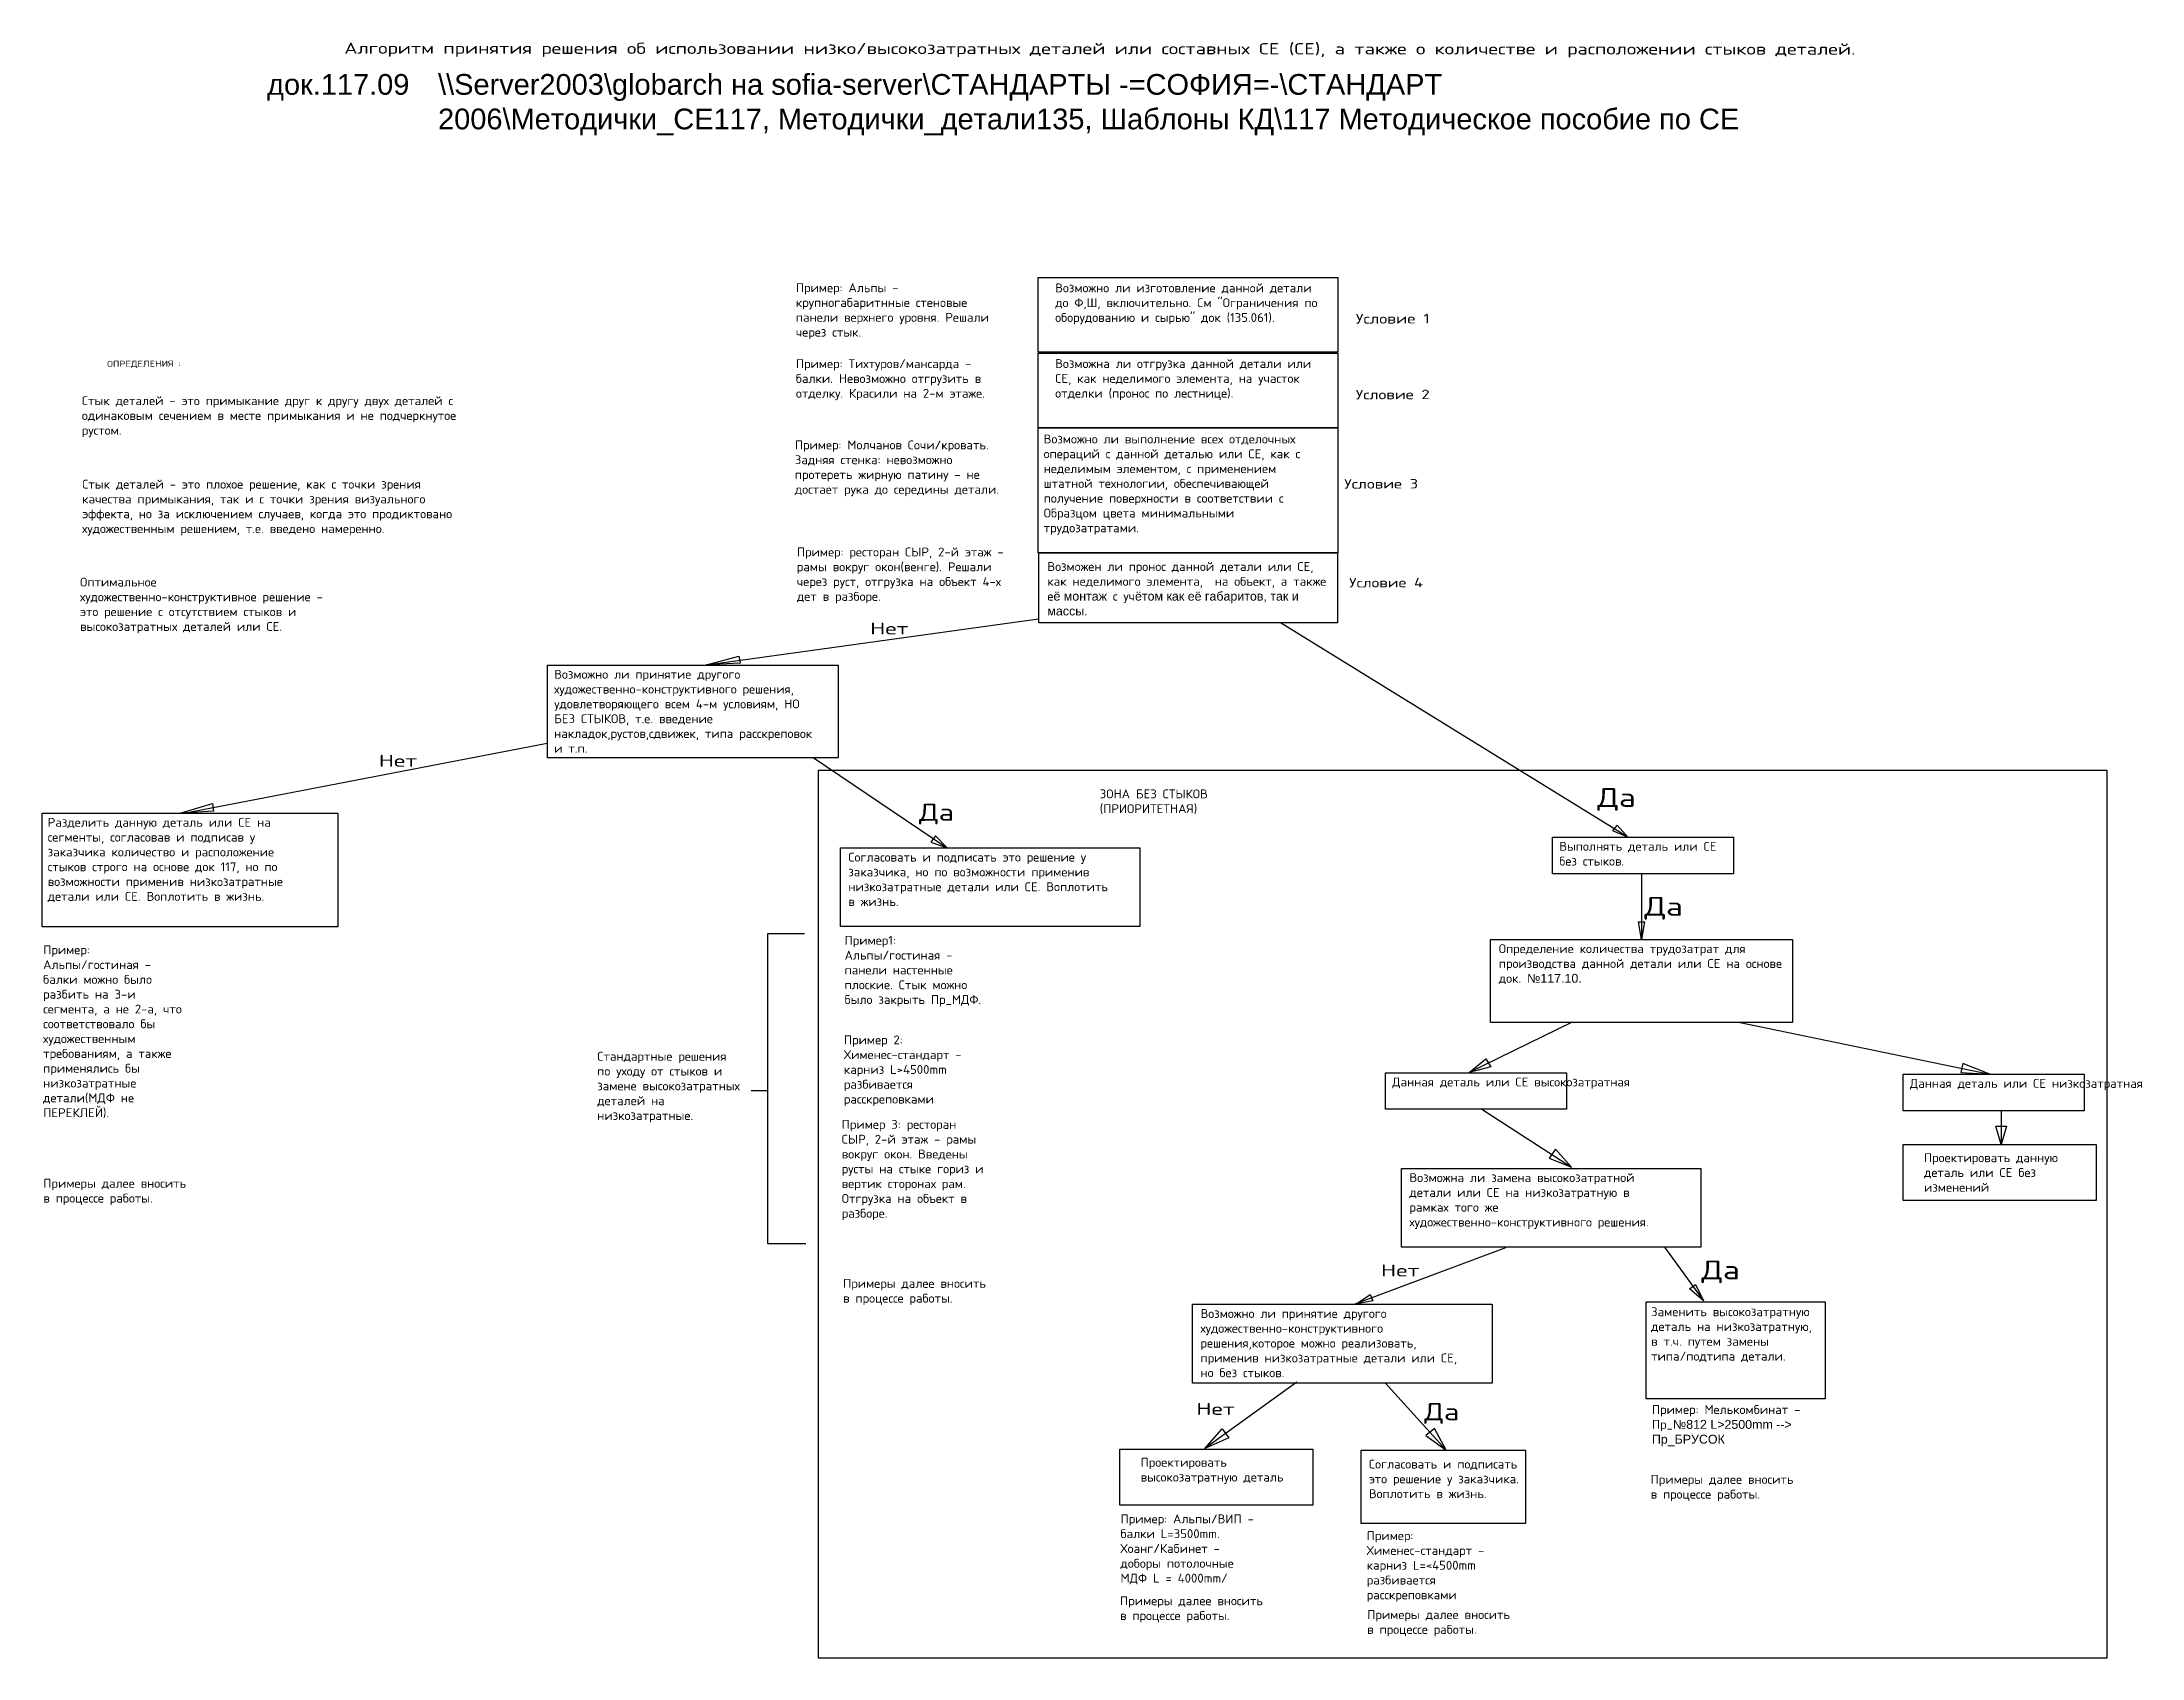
# Model space of a CAD drawing. Header units: millimetres. Extents: x 10313 to 11022, y 31122 to 31667.
import ezdxf
from ezdxf.enums import TextEntityAlignment as Align

# ---------------------------------------------------------------- set-up
doc = ezdxf.new("R2010")
doc.units = ezdxf.units.MM
doc.header["$LTSCALE"] = 0.5
doc.styles.add('RomanS', font='romans.shx')

msp = doc.modelspace()

# ---------------------------------------------------------------- linework, layer by layer
for p, q in [((10649.77, 31536.99), (10750.82, 31536.99)), ((10537.89, 31457.02), (10649.85, 31472.57)), ((10848.83, 31398.85), (10731.5, 31471.19)), ((10537.72, 31457), (10548.72, 31459.93)), ((10549.07, 31457.58), (10537.72, 31457)), ((10548.72, 31459.93), (10549.07, 31457.58)), ((10361.26, 31406.88), (10483.99, 31430.55)), ((10618.8, 31395.23), (10573.8, 31425.59)), ((10360.43, 31406.99), (10371.03, 31410.24)), ((10371.3, 31407.63), (10360.49, 31406.97)), ((10371.03, 31410.24), (10371.3, 31407.63)), ((10845.15, 31402.88), (10843.66, 31401.04)), ((10843.66, 31401.04), (10848.93, 31398.78)), ((10848.94, 31398.75), (10845.15, 31402.88)), ((10615.1, 31399.27), (10613.44, 31397.18)), ((10613.44, 31397.18), (10618.97, 31395.18)), ((10618.97, 31395.18), (10615.1, 31399.27)), ((10853.4, 31386.28), (10853.4, 31364.28)), ((10570.83, 31366.13), (10558.39, 31366.13)), ((10558.39, 31366.13), (10558.39, 31261.64)), ((10853.4, 31364.28), (10852.4, 31370.28)), ((10852.4, 31370.28), (10854.4, 31370.28)), ((10854.4, 31370.28), (10853.4, 31364.28)), ((10829.96, 31336.39), (10795.24, 31319.37)), ((10886.72, 31336.22), (10971.06, 31318.78)), ((10795.24, 31319.37), (10800.89, 31324)), ((10800.89, 31324), (10802.52, 31321.32)), ((10961.93, 31322.37), (10961.27, 31319.34)), ((10971.06, 31318.78), (10961.93, 31322.37)), ((10802.52, 31321.32), (10795.24, 31319.37)), ((10961.27, 31319.34), (10971.04, 31318.79)), ((10558.39, 31313.19), (10552.86, 31313.19)), ((10799.5, 31306.99), (10829.75, 31287.44)), ((10974.82, 31295.04), (10973.01, 31301.21)), ((10973.01, 31301.21), (10976.62, 31301.21)), ((10976.62, 31301.21), (10974.81, 31295.04)), ((10974.82, 31306.36), (10974.82, 31295.04)), ((10824.41, 31293.48), (10822.18, 31290.47)), ((10829.75, 31287.44), (10824.41, 31293.48)), ((10822.18, 31290.47), (10829.73, 31287.45)), ((10558.39, 31261.64), (10571.29, 31261.64)), ((10807.48, 31260.11), (10756.6, 31241.13)), ((10861.13, 31260.34), (10874.32, 31242.26)), ((10756.95, 31241.18), (10761.8, 31244.41)), ((10761.8, 31244.41), (10762.67, 31242.29)), ((10869.6, 31246.37), (10871.65, 31247.8)), ((10874.32, 31242.26), (10869.6, 31246.37)), ((10871.65, 31247.8), (10874.33, 31242.28)), ((10756.6, 31241.13), (10756.6, 31241.13)), ((10756.6, 31241.13), (10756.6, 31241.13)), ((10762.67, 31242.29), (10756.88, 31241.18)), ((10737.01, 31214.78), (10706.03, 31192.45)), ((10766.71, 31214.69), (10787.51, 31191.83)), ((10706.03, 31192.45), (10711.8, 31199.04)), ((10714.08, 31196.03), (10706.03, 31192.45)), ((10711.8, 31199.04), (10714.08, 31196.03)), ((10783.55, 31199.18), (10780.63, 31196.83)), ((10780.63, 31196.83), (10787.51, 31191.83)), ((10787.51, 31191.83), (10783.55, 31199.18))]:
    msp.add_line(p, q)
for points in [[(10649.77, 31587.83), (10750.88, 31587.83), (10750.88, 31562.61), (10649.77, 31562.61)], [(10649.77, 31562.27), (10750.88, 31562.27), (10750.88, 31537.05), (10649.77, 31537.05)], [(10649.77, 31536.99), (10750.82, 31536.99), (10750.82, 31536.99), (10649.77, 31536.99)], [(10649.77, 31536.99), (10750.88, 31536.99), (10750.88, 31494.86), (10649.77, 31494.86)], [(10649.91, 31494.83), (10750.75, 31494.83), (10750.75, 31471.24), (10649.91, 31471.24)], [(10484.12, 31456.94), (10582.17, 31456.94), (10582.17, 31425.55), (10484.12, 31425.55)], [(10575.61, 31421.39), (11010.51, 31421.39), (11010.51, 31121.67), (10575.61, 31121.67)], [(10313.42, 31406.97), (10413.3, 31406.97), (10413.3, 31368.53), (10313.42, 31368.53)], [(10582.94, 31395.21), (10684.04, 31395.21), (10684.04, 31368.6), (10582.94, 31368.6)], [(10823.33, 31398.84), (10884.47, 31398.84), (10884.47, 31386.49), (10823.33, 31386.49)], [(10802.4, 31364.28), (10904.4, 31364.28), (10904.4, 31336.28), (10802.4, 31336.28)], [(10766.93, 31319.28), (10828.08, 31319.28), (10828.08, 31306.93), (10766.93, 31306.93)], [(10941.7, 31318.8), (11002.85, 31318.8), (11002.85, 31306.45), (10941.7, 31306.45)], [(10941.79, 31295.04), (11006.9, 31295.04), (11006.9, 31276.14), (10941.79, 31276.14)], [(10772.38, 31287), (10873.48, 31287), (10873.48, 31260.39), (10772.38, 31260.39)], [(10701.84, 31241.12), (10802.94, 31241.12), (10802.94, 31214.52), (10701.84, 31214.52)], [(10854.97, 31241.88), (10915.46, 31241.88), (10915.46, 31209.19), (10854.97, 31209.19)], [(10677.34, 31192.21), (10742.45, 31192.21), (10742.45, 31173.31), (10677.34, 31173.31)], [(10758.76, 31191.83), (10814.23, 31191.83), (10814.23, 31167.05), (10758.76, 31167.05)]]:
    msp.add_lwpolyline(points, close=True)

# ---------------------------------------------------------------- texts
at = {"linetype": 'Continuous', "style": 'RomanS'}
for s, height, rotation, p, p2 in [('Алгоритм принятия решения об использовании низко/высокозатратных деталей или составных СЕ (СЕ), а также о количестве и расположении стыков деталей.', 3.7802, 359.96376, (10415.46, 31663.33), (10925.61, 31663.01)), ('Условие 1', 3.312, 0.24729, (10756.98, 31572.17), (10781.89, 31572.28)), ('ОПРЕДЕЛЕНИЯ :', 2.0441, 0.24729, (10335.41, 31557.6), (10360.33, 31557.7)), ('Условие 2', 3.191, 0.24729, (10756.98, 31546.62), (10781.89, 31546.72)), ('Условие 3', 3.191, 0.24729, (10753.09, 31516.47), (10778.01, 31516.57)), ('Условие 4', 3.171, 0.24729, (10754.73, 31483.11), (10779.65, 31483.22)), ('Нет', 4.015, 359.99995, (10592.98, 31467.27), (10605.98, 31467.27)), ('Нет', 4.015, 359.99995, (10427.11, 31422.62), (10440.11, 31422.62)), ('Да', 6.349, 359.99995, (10838.46, 31409.04), (10851.46, 31409.04)), ('Да', 5.802, 0.0298, (10609.47, 31404.33), (10621.35, 31404.34)), ('Да', 6.349, 359.99995, (10854.4, 31372.28), (10867.4, 31372.28)), ('Нет', 4.015, 359.99995, (10765.46, 31250.53), (10778.46, 31250.53)), ('Да', 6.349, 359.99995, (10873.62, 31249.53), (10886.62, 31249.53)), ('Нет', 4.015, 359.99995, (10703.11, 31203.76), (10716.11, 31203.76)), ('Да', 5.802, 0.0298, (10780.04, 31201.94), (10791.92, 31201.94))]:
    msp.add_text(s, height=height, rotation=rotation, dxfattribs=at).set_placement(p, p2, align=Align.ALIGNED)
at = {"char_height": 7, "width": 442.65, "attachment_point": 1, "style": 'RomanS'}
for s, insert in [('{\\fArial|b0|i0|c204|p34;док.117.09}', (10389.41, 31656.48)), ('{\\fArial|b0|i0|c204|p34;\\\\\\\\Server2003\\\\globarch на sofia-server\\\\СТАНДАРТЫ -=СОФИЯ=-\\\\СТАНДАРТ 2006\\\\Методички_СЕ117, Методички_детали135, Шаблоны КД\\\\117 Методическое пособие по СЕ}', (10447.13, 31656.48))]:
    msp.add_mtext(s, dxfattribs=dict(at, insert=insert))
at = {"linetype": 'Continuous', "char_height": 3, "attachment_point": 1, "style": 'RomanS'}
for s, insert, width in [('Пример: Альпы - крупногабаритнные стеновые панели верхнего уровня. Решали через стык.', (10567.93, 31585.82), 79.729), ('Возможно ли изготовление данной детали до Ф,Ш, включительно. См "Ограничения по оборудованию и сырью" док (135.061). ', (10655.47, 31585.77), 96.7404), ('Пример: Тихтуров/мансарда - балки. Невозможно отгрузить в отделку. Красили на 2-м этаже.', (10567.93, 31560.18), 79.729), ('Возможна ли отгрузка данной детали или СЕ, как неделимого элемента, на участок отделки (пронос по лестнице).', (10655.47, 31560.21), 96.7404), ('Стык деталей - это примыкание друг к другу двух деталей с одинаковым сечением в месте примыкания и не подчеркнутое рустом.', (10326.87, 31547.68), 137.7074), ('Возможно ли выполнение всех отделочных операций с данной деталью или СЕ, как с неделимым элементом, с применением штатной технологии, обеспечивающей получение поверхности в соответствии с Образцом цвета минимальными трудозатратами.', (10651.58, 31534.75), 96.7404), ('Пример: Молчанов Сочи/кровать. Задняя стенка: невозможно протереть жирную патину - не достает рука до середины детали.', (10567.57, 31532.75), 79.729), ('Стык деталей - это плохое решение, как с точки зрения качества примыкания, так и с точки зрения визуального эффекта, но за исключением случаев, когда это продиктовано художественным решением, т.е. введено намеренно.', (10326.98, 31519.49), 137.7074), ('Пример: ресторан СЫР, 2-й этаж - рамы вокруг окон(венге). Решали через руст, отгрузка на объект 4-х дет в разборе.', (10568.26, 31496.61), 79.729), ('Оптимальное художественно-конструктивное решение - это решение с отсутствием стыков и высокозатратных деталей или СЕ.', (10326.27, 31486.45), 91.4111), ('Возможен ли пронос данной детали или СЕ, как неделимого элемента,  на объект, а также е{\\fArial|b0|i0|c204|p34;ё монтаж} с уч{\\fArial|b0|i0|c204|p34;ётом как её габаритов, так и массы.}', (10652.83, 31491.69), 96.7404), ('Возможно ли принятие другого художественно-конструктивного решения, удовлетворяющего всем 4-м условиям, НО БЕЗ СТЫКОВ, т.е. введение накладок,рустов,сдвижек, типа расскреповок и т.п.', (10486.33, 31455.31), 96.7404), ('ЗОНА БЕЗ СТЫКОВ (ПРИОРИТЕТНАЯ)', (10670.51, 31414.93), 58.8378), ('Разделить данную деталь или СЕ на сегменты, согласовав и подписав у заказчика количество и расположение стыков строго на основе док 117, но по возможности применив низкозатратные детали или СЕ. Воплотить в жизнь.', (10315.33, 31405.32), 96.7404), ('Согласовать и подписать это решение у заказчика, но по возможности применив низкозатратные детали или СЕ. Воплотить в жизнь.', (10585.62, 31393.57), 96.7404), ('Выполнять деталь или СЕ без стыков.', (10825.64, 31397.22), 58.8378), ('Пример1: Альпы/гостиная - панели настенные плоские. Стык можно было закрыть Пр_МДФ.', (10584.37, 31365.48), 52.9865), ('Пример: Альпы/гостиная - балки можно было разбить на 3-и сегмента, а не 2-а, что соответствовало бы художественным требованиям, а также применялись бы низкозатратные детали(МДФ не ПЕРЕКЛЕЙ).', (10313.8, 31362.29), 52.9865), ('Определение количества трудозатрат для производства данной детали или СЕ на основе док. {\\fArial|b0|i0|c204|p34;№117.10.}', (10805.23, 31362.66), 96.7404), ('Пример 2: Хименес-стандарт - карниз L>4500mm разбивается расскреповками', (10584.14, 31331.88), 52.9865), ('Стандартные решения по уходу от стыков и замене высокозатратных деталей на низкозатратные.', (10500.86, 31326.33), 52.9865), ('Данная деталь или СЕ высокозатратная', (10769.24, 31317.66), 96.7404), ('Данная деталь или СЕ низкозатратная', (10944.01, 31317.18), 96.7404), ('Пример 3: ресторан СЫР, 2-й этаж - рамы вокруг окон. Введены русты на стыке гориз и вертик сторонах рам. Отгрузка на объект в разборе.', (10583.4, 31303.33), 52.9865), ('Проектировать данную деталь или СЕ без изменений', (10948.78, 31292.08), 58.8378), ('Примеры далее вносить в процессе работы.', (10313.86, 31283.44), 52.9865), ('Возможна ли замена высокозатратной детали или СЕ на низкозатратную в рамках того же художественно-конструктивного решения.', (10775.06, 31285.36), 96.7404), ('Примеры далее вносить в процессе работы.', (10583.86, 31249.65), 52.9865), ('Возможно ли принятие другого художественно-конструктивного решения,которое можно реализовать, применив низкозатратные детали или СЕ, но без стыков.', (10704.53, 31239.48), 96.7404), ('Заменить высокозатратную деталь на низкозатратную, в т.ч. путем замены типа/подтипа детали.', (10856.65, 31240.08), 58.8378), ('Пример: Мелькомбинат - Пр_{\\fArial|b0|i0|c204|p34;№812 \\fArial|b0|i0|c0|p34;L>2500mm\\fArial|b0|i0|c204|p34; --\\fArial|b0|i0|c0|p34;> \\fArial|b0|i0|c204|p34;Пр_БРУСОК}', (10856.92, 31207.05), 52.9865), ('Проектировать высокозатратную деталь', (10684.32, 31189.25), 58.8378), ('Согласовать и подписать это решение у заказчика. Воплотить в жизнь.', (10761.37, 31188.64), 58.8378), ('Примеры далее вносить в процессе работы.', (10856.49, 31183.47), 52.9865), ('Пример: Альпы/ВИП - балки L=3500mm. Хоанг/Кабинет - доборы потолочные МДФ L = 4000mm/', (10677.51, 31170.14), 52.9865), ('Пример: Хименес-стандарт - карниз L=<4500mm разбивается расскреповками', (10760.64, 31164.49), 52.9865), ('Примеры далее вносить в процессе работы.', (10677.36, 31142.49), 52.9865), ('Примеры далее вносить в процессе работы.', (10760.81, 31137.82), 52.9865)]:
    msp.add_mtext(s, dxfattribs=dict(at, insert=insert, width=width))

doc.saveas('drawing.dxf')
